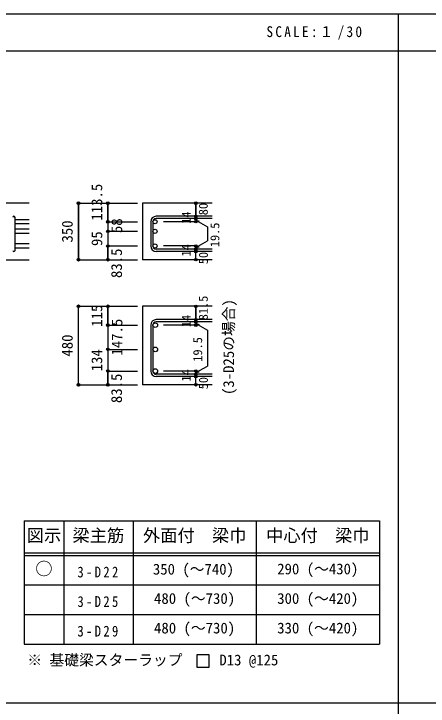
# Model space of a CAD drawing. Units: millimetres at full size, sheet at 1:30, with parts at other scales. Extents: x -5973 to 5954, y -4195 to 4201.
# Drawn here: x -3464 to -942, y -15 to 4201 of the extents above; entities that cross this region are included whole.
import ezdxf
from ezdxf.enums import TextEntityAlignment as Align

# ---------------------------------------------------------------- set-up
doc = ezdxf.new("R2010")
doc.units = ezdxf.units.MM
doc.header["$LTSCALE"] = 30
doc.header["$PDMODE"] = 32
doc.header["$PDSIZE"] = 15
for name, color, linetype in [('0-1', 2, 'Continuous'), ('0-5', 7, 'Continuous'), ('0-6', 7, 'Continuous'), ('0-7', 4, 'Continuous'), ('0-D', 4, 'Continuous'), ('6-7_文字', 7, 'Continuous'), ('6-E_枠', 7, 'Continuous'), ('F-0_枠', 6, 'Continuous')]:
    doc.layers.add(name, color=color, linetype=linetype)
doc.styles.add('ＭＳ ゴシック', font='')
doc.styles.get('ＭＳ ゴシック').set_extended_font_data('MS Gothic')

msp = doc.modelspace()

# ---------------------------------------------------------------- linework, layer by layer
at = {"layer": '0-1'}
for p, q in [((-3370.8, 3048.3), (-4820.8, 3048.3)), ((-2255.8, 3048.3), (-2680.8, 3048.3)), ((-2680.8, 3048.3), (-2680.8, 2703.8)), ((-3770.8, 2703.8), (-3370.8, 2703.8)), ((-2255.8, 2703.8), (-2680.8, 2703.8)), ((-2255.8, 2420.09), (-2680.8, 2420.09)), ((-2680.8, 2420.09), (-2680.8, 1942.09)), ((-2255.8, 1942.09), (-2680.8, 1942.09))]:
    msp.add_line(p, q, dxfattribs=at)
at = {"layer": '0-5', "color": 4}
for p, q in [((-2890.8, 3048.3), (-2890.8, 2934.87)), ((-2890.8, 2934.87), (-2890.8, 2876.87)), ((-2890.8, 2876.87), (-2890.8, 2787.3)), ((-2890.8, 2420.09), (-2890.8, 2306.66)), ((-2890.8, 2306.66), (-2890.8, 2248.66)), ((-2890.8, 2248.66), (-2890.8, 2025.59))]:
    msp.add_line(p, q, dxfattribs=at)
at = {"layer": '0-5'}
for p, q in [((-3370.8, 2947.37), (-3456.8, 2947.37)), ((-3370.8, 2922.37), (-3456.8, 2922.37)), ((-3370.8, 2889.37), (-3456.8, 2889.37)), ((-3370.8, 2864.37), (-3456.8, 2864.37)), ((-3370.8, 2799.8), (-3456.8, 2799.8)), ((-3370.8, 2774.8), (-3456.8, 2774.8))]:
    msp.add_line(p, q, dxfattribs=at)
at = {"layer": '0-5', "color": 3}
for centre, radius in [((-2604.3, 2934.87), 12.5), ((-2604.3, 2876.87), 12.5), ((-2604.3, 2787.3), 12.5), ((-2602.8, 2305.16), 14), ((-2602.8, 2157.59), 14), ((-2602.8, 2025.59), 14)]:
    msp.add_circle(centre, radius, dxfattribs=at)
at = {"layer": '0-5'}
for p in [(-2890.8, 3048.3), (-2890.8, 2934.87), (-2890.8, 2876.87), (-2890.8, 2787.3), (-2890.8, 2420.09), (-2890.8, 2305.16), (-2890.8, 2157.59), (-2890.8, 2025.59)]:
    msp.add_point(p, dxfattribs=at)
at = {"layer": '0-6'}
for p, q in [((-3456.8, 2760.8), (-3456.8, 2961.37)), ((-2255.8, 2968.37), (-2597.3, 2968.37)), ((-2255.8, 2954.37), (-2597.3, 2954.37)), ((-2630.8, 2934.87), (-2630.8, 2787.3)), ((-2616.8, 2934.87), (-2616.8, 2787.3)), ((-2255.8, 2767.8), (-2597.3, 2767.8)), ((-2255.8, 2753.8), (-2597.3, 2753.8)), ((-2255.8, 2338.66), (-2597.3, 2338.66)), ((-2255.8, 2324.66), (-2597.3, 2324.66)), ((-2630.8, 2305.16), (-2630.8, 2025.59)), ((-2616.8, 2305.16), (-2616.8, 2025.59)), ((-2255.8, 2006.09), (-2597.3, 2006.09)), ((-2255.8, 1992.09), (-2597.3, 1992.09))]:
    msp.add_line(p, q, dxfattribs=at)
for centre, radius, start, end in [((-3463.8, 2961.37), 7, 0, 180), ((-2597.3, 2934.87), 33.5, 90, 180), ((-2597.3, 2934.87), 19.5, 90, 180), ((-2597.3, 2787.3), 33.5, 180, 270), ((-2597.3, 2787.3), 19.5, 180, 270), ((-3463.8, 2760.8), 7, 180, 0), ((-2597.3, 2305.16), 33.5, 90, 180), ((-2597.3, 2305.16), 19.5, 90, 180), ((-2597.3, 2025.59), 33.5, 180, 270), ((-2597.3, 2025.59), 19.5, 180, 270)]:
    msp.add_arc(centre, radius, start, end, dxfattribs=at)
at = {"layer": '0-D'}
for p, q in [((-3070.8, 3048.3), (-3070.8, 2703.8)), ((-3070.8, 3048.3), (-2890.8, 3048.3)), ((-3070.8, 3048.3), (-2890.8, 3048.3)), ((-3070.8, 2703.8), (-3070.8, 3048.3)), ((-2890.8, 3048.3), (-2710.8, 3048.3)), ((-2890.8, 3048.3), (-2710.8, 3048.3)), ((-2890.8, 3048.3), (-2890.8, 2934.87)), ((-2890.8, 2934.87), (-2890.8, 3048.3)), ((-2355.8, 2954.37), (-2355.8, 2968.37)), ((-2355.8, 2954.37), (-2355.8, 2934.87)), ((-2890.8, 2934.87), (-2710.8, 2934.87)), ((-2890.8, 2934.87), (-2890.8, 2854.8)), ((-2890.8, 2934.87), (-2710.8, 2934.87)), ((-2355.8, 2934.87), (-2551.89, 2934.87)), ((-2355.8, 2944.62), (-2336.48, 2939.44)), ((-2355.8, 2944.62), (-2285.74, 2904.17)), ((-2890.8, 2876.87), (-2710.8, 2876.87)), ((-2285.74, 2904.17), (-2285.74, 2818)), ((-2890.8, 2854.8), (-2890.8, 2787.3)), ((-2890.8, 2787.3), (-2710.8, 2787.3)), ((-2890.8, 2787.3), (-2890.8, 2703.8)), ((-2890.8, 2703.8), (-2890.8, 2787.3)), ((-2355.8, 2787.3), (-2551.89, 2787.3)), ((-2355.8, 2777.55), (-2285.74, 2818)), ((-2355.8, 2767.8), (-2355.8, 2787.3)), ((-2355.8, 2777.55), (-2336.48, 2782.73)), ((-2355.8, 2753.8), (-2355.8, 2767.8)), ((-2355.8, 2703.8), (-2355.8, 2753.8)), ((-3070.8, 2703.8), (-2890.8, 2703.8)), ((-2890.8, 2703.8), (-2710.8, 2703.8)), ((-3070.8, 2420.09), (-2890.8, 2420.09)), ((-3070.8, 2420.09), (-2890.8, 2420.09)), ((-3070.8, 1942.09), (-3070.8, 2420.09)), ((-3070.8, 1942.09), (-3070.8, 2420.09)), ((-2890.8, 2420.09), (-2710.8, 2420.09)), ((-2890.8, 2420.09), (-2710.8, 2420.09)), ((-2355.8, 2324.66), (-2355.8, 2338.66)), ((-2355.8, 2324.66), (-2355.8, 2305.16)), ((-2890.8, 2306.66), (-2890.8, 2226.59)), ((-2890.8, 2305.16), (-2710.8, 2305.16)), ((-2890.8, 2305.16), (-2710.8, 2305.16)), ((-2355.8, 2305.16), (-2551.89, 2305.16)), ((-2355.8, 2314.91), (-2336.48, 2309.74)), ((-2355.8, 2314.91), (-2285.74, 2274.46)), ((-2285.74, 2274.46), (-2285.74, 2056.29)), ((-2890.8, 2226.59), (-2890.8, 2025.59)), ((-2890.8, 2157.59), (-2710.8, 2157.59)), ((-2890.8, 2025.59), (-2710.8, 2025.59)), ((-2890.8, 2025.59), (-2890.8, 1942.09)), ((-2890.8, 1942.09), (-2890.8, 2025.59)), ((-2355.8, 2025.59), (-2551.89, 2025.59)), ((-2355.8, 2015.84), (-2285.74, 2056.29)), ((-2355.8, 2006.09), (-2355.8, 2025.59)), ((-2355.8, 2015.84), (-2336.48, 2021.02)), ((-2355.8, 1992.09), (-2355.8, 2006.09)), ((-2355.8, 1942.09), (-2355.8, 1992.09)), ((-3070.8, 1942.09), (-2890.8, 1942.09)), ((-2890.8, 1942.09), (-2710.8, 1942.09))]:
    msp.add_line(p, q, dxfattribs=at)
for points in [[(-2355.8, 3048.3), (-2355.8, 2968.37), (-2355.8, 3048.3)], [(-2890.8, 2420.09), (-2890.8, 2306.66), (-2890.8, 2420.09)], [(-2890.8, 2420.09), (-2890.8, 2305.16), (-2890.8, 2157.59), (-2890.8, 2025.59)], [(-2355.8, 2420.09), (-2355.8, 2338.66), (-2355.8, 2420.09)]]:
    msp.add_lwpolyline(points, dxfattribs=at)
for centre, radius in [((-3070.8, 3048.3), 8), ((-3070.8, 3048.3), 7.2), ((-3070.8, 3048.3), 6.4), ((-3070.8, 3048.3), 5.6), ((-3070.8, 3048.3), 4.8), ((-3070.8, 3048.3), 4), ((-3070.8, 3048.3), 3.2), ((-3070.8, 3048.3), 2.4), ((-3070.8, 3048.3), 1.6), ((-3070.8, 3048.3), 0.8), ((-2890.8, 3048.3), 8), ((-2890.8, 3048.3), 7.2), ((-2890.8, 3048.3), 6.4), ((-2890.8, 3048.3), 5.6), ((-2890.8, 3048.3), 4.8), ((-2890.8, 3048.3), 4), ((-2890.8, 3048.3), 3.2), ((-2890.8, 3048.3), 2.4), ((-2890.8, 3048.3), 1.6), ((-2890.8, 3048.3), 0.8), ((-2355.8, 3048.3), 4), ((-2355.8, 3048.3), 3.6), ((-2355.8, 3048.3), 3.2), ((-2355.8, 3048.3), 2.8), ((-2355.8, 3048.3), 2.4), ((-2355.8, 3048.3), 2), ((-2355.8, 3048.3), 1.6), ((-2355.8, 3048.3), 1.2), ((-2355.8, 3048.3), 0.8), ((-2355.8, 3048.3), 0.4), ((-2355.8, 2968.37), 4), ((-2355.8, 2954.37), 4), ((-2355.8, 2968.37), 3.6), ((-2355.8, 2954.37), 3.6), ((-2355.8, 2968.37), 3.2), ((-2355.8, 2954.37), 3.2), ((-2355.8, 2968.37), 2.8), ((-2355.8, 2954.37), 2.8), ((-2355.8, 2968.37), 2.4), ((-2355.8, 2954.37), 2.4), ((-2355.8, 2968.37), 2), ((-2355.8, 2954.37), 2), ((-2355.8, 2968.37), 1.6), ((-2355.8, 2954.37), 1.6), ((-2355.8, 2968.37), 1.2), ((-2355.8, 2954.37), 1.2), ((-2355.8, 2968.37), 0.8), ((-2355.8, 2954.37), 0.8), ((-2355.8, 2968.37), 0.4), ((-2355.8, 2954.37), 0.4), ((-2890.8, 2934.87), 8), ((-2890.8, 2934.87), 7.2), ((-2890.8, 2934.87), 6.4), ((-2890.8, 2934.87), 5.6), ((-2890.8, 2934.87), 4.8), ((-2890.8, 2934.87), 4), ((-2890.8, 2934.87), 3.2), ((-2890.8, 2934.87), 2.4), ((-2890.8, 2934.87), 1.6), ((-2890.8, 2934.87), 0.8), ((-2355.8, 2934.87), 4), ((-2355.8, 2934.87), 3.6), ((-2355.8, 2934.87), 3.2), ((-2355.8, 2934.87), 2.8), ((-2355.8, 2934.87), 2.4), ((-2355.8, 2934.87), 2), ((-2355.8, 2934.87), 1.6), ((-2355.8, 2934.87), 1.2), ((-2355.8, 2934.87), 0.8), ((-2355.8, 2934.87), 0.4), ((-2890.8, 2876.87), 8), ((-2890.8, 2876.87), 7.2), ((-2890.8, 2876.87), 6.4), ((-2890.8, 2876.87), 5.6), ((-2890.8, 2876.87), 4.8), ((-2890.8, 2876.87), 4), ((-2890.8, 2876.87), 3.2), ((-2890.8, 2876.87), 2.4), ((-2890.8, 2876.87), 1.6), ((-2890.8, 2876.87), 0.8), ((-2890.8, 2787.3), 8), ((-2890.8, 2787.3), 7.2), ((-2890.8, 2787.3), 6.4), ((-2890.8, 2787.3), 5.6), ((-2890.8, 2787.3), 4.8), ((-2890.8, 2787.3), 4), ((-2890.8, 2787.3), 3.2), ((-2890.8, 2787.3), 2.4), ((-2890.8, 2787.3), 1.6), ((-2890.8, 2787.3), 0.8), ((-2355.8, 2787.3), 4), ((-2355.8, 2787.3), 3.6), ((-2355.8, 2787.3), 3.2), ((-2355.8, 2787.3), 2.8), ((-2355.8, 2787.3), 2.4), ((-2355.8, 2787.3), 2), ((-2355.8, 2787.3), 1.6), ((-2355.8, 2787.3), 1.2), ((-2355.8, 2787.3), 0.8), ((-2355.8, 2787.3), 0.4), ((-2355.8, 2767.8), 4), ((-2355.8, 2753.8), 4), ((-2355.8, 2767.8), 3.6), ((-2355.8, 2753.8), 3.6), ((-2355.8, 2767.8), 3.2), ((-2355.8, 2753.8), 3.2), ((-2355.8, 2767.8), 2.8), ((-2355.8, 2753.8), 2.8), ((-2355.8, 2767.8), 2.4), ((-2355.8, 2753.8), 2.4), ((-2355.8, 2767.8), 2), ((-2355.8, 2753.8), 2), ((-2355.8, 2767.8), 1.6), ((-2355.8, 2753.8), 1.6), ((-2355.8, 2767.8), 1.2), ((-2355.8, 2753.8), 1.2), ((-2355.8, 2767.8), 0.8), ((-2355.8, 2753.8), 0.8), ((-2355.8, 2767.8), 0.4), ((-2355.8, 2753.8), 0.4), ((-3070.8, 2703.8), 8), ((-3070.8, 2703.8), 7.2), ((-3070.8, 2703.8), 6.4), ((-3070.8, 2703.8), 5.6), ((-3070.8, 2703.8), 4.8), ((-3070.8, 2703.8), 4), ((-3070.8, 2703.8), 3.2), ((-3070.8, 2703.8), 2.4), ((-3070.8, 2703.8), 1.6), ((-3070.8, 2703.8), 0.8), ((-2890.8, 2703.8), 8), ((-2890.8, 2703.8), 7.2), ((-2890.8, 2703.8), 6.4), ((-2890.8, 2703.8), 5.6), ((-2890.8, 2703.8), 4.8), ((-2890.8, 2703.8), 4), ((-2890.8, 2703.8), 3.2), ((-2890.8, 2703.8), 2.4), ((-2890.8, 2703.8), 1.6), ((-2890.8, 2703.8), 0.8), ((-2355.8, 2703.8), 4), ((-2355.8, 2703.8), 3.6), ((-2355.8, 2703.8), 3.2), ((-2355.8, 2703.8), 2.8), ((-2355.8, 2703.8), 2.4), ((-2355.8, 2703.8), 2), ((-2355.8, 2703.8), 1.6), ((-2355.8, 2703.8), 1.2), ((-2355.8, 2703.8), 0.8), ((-2355.8, 2703.8), 0.4), ((-3070.8, 2420.09), 8), ((-3070.8, 2420.09), 7.2), ((-3070.8, 2420.09), 6.4), ((-3070.8, 2420.09), 5.6), ((-3070.8, 2420.09), 4.8), ((-3070.8, 2420.09), 4), ((-3070.8, 2420.09), 3.2), ((-3070.8, 2420.09), 2.4), ((-3070.8, 2420.09), 1.6), ((-3070.8, 2420.09), 0.8), ((-2890.8, 2420.09), 8), ((-2890.8, 2420.09), 7.2), ((-2890.8, 2420.09), 6.4), ((-2890.8, 2420.09), 5.6), ((-2890.8, 2420.09), 4.8), ((-2890.8, 2420.09), 4), ((-2890.8, 2420.09), 3.2), ((-2890.8, 2420.09), 2.4), ((-2890.8, 2420.09), 1.6), ((-2890.8, 2420.09), 0.8), ((-2355.8, 2420.09), 4), ((-2355.8, 2420.09), 3.6), ((-2355.8, 2420.09), 3.2), ((-2355.8, 2420.09), 2.8), ((-2355.8, 2420.09), 2.4), ((-2355.8, 2420.09), 2), ((-2355.8, 2420.09), 1.6), ((-2355.8, 2420.09), 1.2), ((-2355.8, 2420.09), 0.8), ((-2355.8, 2420.09), 0.4), ((-2355.8, 2338.66), 4), ((-2355.8, 2324.66), 4), ((-2355.8, 2338.66), 3.6), ((-2355.8, 2324.66), 3.6), ((-2355.8, 2338.66), 3.2), ((-2355.8, 2324.66), 3.2), ((-2355.8, 2338.66), 2.8), ((-2355.8, 2324.66), 2.8), ((-2355.8, 2338.66), 2.4), ((-2355.8, 2324.66), 2.4), ((-2355.8, 2338.66), 2), ((-2355.8, 2324.66), 2), ((-2355.8, 2338.66), 1.6), ((-2355.8, 2324.66), 1.6), ((-2355.8, 2338.66), 1.2), ((-2355.8, 2324.66), 1.2), ((-2355.8, 2338.66), 0.8), ((-2355.8, 2324.66), 0.8), ((-2355.8, 2338.66), 0.4), ((-2355.8, 2324.66), 0.4), ((-2890.8, 2305.16), 8), ((-2890.8, 2305.16), 7.2), ((-2890.8, 2305.16), 6.4), ((-2890.8, 2305.16), 5.6), ((-2890.8, 2305.16), 4.8), ((-2890.8, 2305.16), 4), ((-2890.8, 2305.16), 3.2), ((-2890.8, 2305.16), 2.4), ((-2890.8, 2305.16), 1.6), ((-2890.8, 2305.16), 0.8), ((-2355.8, 2305.16), 4), ((-2355.8, 2305.16), 3.6), ((-2355.8, 2305.16), 3.2), ((-2355.8, 2305.16), 2.8), ((-2355.8, 2305.16), 2.4), ((-2355.8, 2305.16), 2), ((-2355.8, 2305.16), 1.6), ((-2355.8, 2305.16), 1.2), ((-2355.8, 2305.16), 0.8), ((-2355.8, 2305.16), 0.4), ((-2890.8, 2157.59), 8), ((-2890.8, 2157.59), 7.2), ((-2890.8, 2157.59), 6.4), ((-2890.8, 2157.59), 5.6), ((-2890.8, 2157.59), 4.8), ((-2890.8, 2157.59), 4), ((-2890.8, 2157.59), 3.2), ((-2890.8, 2157.59), 2.4), ((-2890.8, 2157.59), 1.6), ((-2890.8, 2157.59), 0.8), ((-2890.8, 2025.59), 8), ((-2890.8, 2025.59), 7.2), ((-2890.8, 2025.59), 6.4), ((-2890.8, 2025.59), 5.6), ((-2890.8, 2025.59), 4.8), ((-2890.8, 2025.59), 4), ((-2890.8, 2025.59), 3.2), ((-2890.8, 2025.59), 2.4), ((-2890.8, 2025.59), 1.6), ((-2890.8, 2025.59), 0.8), ((-2355.8, 2025.59), 4), ((-2355.8, 2025.59), 3.6), ((-2355.8, 2025.59), 3.2), ((-2355.8, 2025.59), 2.8), ((-2355.8, 2025.59), 2.4), ((-2355.8, 2025.59), 2), ((-2355.8, 2025.59), 1.6), ((-2355.8, 2025.59), 1.2), ((-2355.8, 2025.59), 0.8), ((-2355.8, 2025.59), 0.4), ((-2355.8, 2006.09), 4), ((-2355.8, 1992.09), 4), ((-2355.8, 2006.09), 3.6), ((-2355.8, 1992.09), 3.6), ((-2355.8, 2006.09), 3.2), ((-2355.8, 1992.09), 3.2), ((-2355.8, 2006.09), 2.8), ((-2355.8, 1992.09), 2.8), ((-2355.8, 2006.09), 2.4), ((-2355.8, 1992.09), 2.4), ((-2355.8, 2006.09), 2), ((-2355.8, 1992.09), 2), ((-2355.8, 2006.09), 1.6), ((-2355.8, 1992.09), 1.6), ((-2355.8, 2006.09), 1.2), ((-2355.8, 1992.09), 1.2), ((-2355.8, 2006.09), 0.8), ((-2355.8, 1992.09), 0.8), ((-2355.8, 2006.09), 0.4), ((-2355.8, 1992.09), 0.4), ((-3070.8, 1942.09), 8), ((-3070.8, 1942.09), 7.2), ((-3070.8, 1942.09), 6.4), ((-3070.8, 1942.09), 5.6), ((-3070.8, 1942.09), 4.8), ((-3070.8, 1942.09), 4), ((-3070.8, 1942.09), 3.2), ((-3070.8, 1942.09), 2.4), ((-3070.8, 1942.09), 1.6), ((-3070.8, 1942.09), 0.8), ((-2890.8, 1942.09), 8), ((-2890.8, 1942.09), 7.2), ((-2890.8, 1942.09), 6.4), ((-2890.8, 1942.09), 5.6), ((-2890.8, 1942.09), 4.8), ((-2890.8, 1942.09), 4), ((-2890.8, 1942.09), 3.2), ((-2890.8, 1942.09), 2.4), ((-2890.8, 1942.09), 1.6), ((-2890.8, 1942.09), 0.8), ((-2355.8, 1942.09), 4), ((-2355.8, 1942.09), 3.6), ((-2355.8, 1942.09), 3.2), ((-2355.8, 1942.09), 2.8), ((-2355.8, 1942.09), 2.4), ((-2355.8, 1942.09), 2), ((-2355.8, 1942.09), 1.6), ((-2355.8, 1942.09), 1.2), ((-2355.8, 1942.09), 0.8), ((-2355.8, 1942.09), 0.4)]:
    msp.add_circle(centre, radius, dxfattribs=at)
at = {"layer": '0-D', "color": 7}
for p in [(-3070.8, 3048.3), (-2890.8, 3048.3), (-2355.8, 3048.3), (-2355.8, 2968.37), (-2355.8, 2954.37), (-2890.8, 2934.87), (-2355.8, 2934.87), (-2890.8, 2876.87), (-2890.8, 2787.3), (-2355.8, 2787.3), (-2355.8, 2767.8), (-2355.8, 2753.8), (-3070.8, 2703.8), (-2890.8, 2703.8), (-2355.8, 2703.8), (-3070.8, 2420.09), (-2890.8, 2420.09), (-2355.8, 2420.09), (-2355.8, 2338.66), (-2355.8, 2324.66), (-2890.8, 2305.16), (-2355.8, 2305.16), (-2890.8, 2157.59), (-2890.8, 2025.59), (-2355.8, 2025.59), (-2355.8, 2006.09), (-2355.8, 1992.09), (-3070.8, 1942.09), (-2890.8, 1942.09), (-2355.8, 1942.09)]:
    msp.add_point(p, dxfattribs=at)
at = {"layer": '6-7_文字'}
msp.add_lwpolyline([(-2350.54, 222.99), (-2275.54, 222.99), (-2275.54, 297.99), (-2350.54, 297.99)], close=True, dxfattribs=at)
at = {"layer": '6-E_枠', "color": 3}
for p, q in [((-3400.52, 1112.77), (-3400.52, 362.77)), ((-3400.52, 1112.77), (-1238, 1112.77)), ((-1238, 1112.77), (-1238, 362.77)), ((-3400.52, 362.77), (-1238, 362.77))]:
    msp.add_line(p, q, dxfattribs=at)
at = {"layer": '6-E_枠'}
for p, q in [((-3160.52, 1112.77), (-3160.52, 362.77)), ((-2738, 1112.77), (-2738, 362.77)), ((-1988, 1112.77), (-1988, 362.77)), ((-3400.52, 917.77), (-1238, 917.77)), ((-3400.52, 902.77), (-1238, 902.77)), ((-3400.52, 722.77), (-1238, 722.77)), ((-3400.52, 542.77), (-1238, 542.77))]:
    msp.add_line(p, q, dxfattribs=at)
at = {"layer": 'F-0_枠'}
msp.add_line((-5972.88, 4201.15), (5954.1, 4201.15), dxfattribs=at)
at = {"layer": 'F-0_枠', "color": 2}
for p, q in [((-1124.64, 4201.15), (-1124.64, -4195.24)), ((-5972.88, 3976.15), (3723.6, 3976.15)), ((3723.6, 2.95), (-5972.88, 2.95))]:
    msp.add_line(p, q, dxfattribs=at)

# ---------------------------------------------------------------- texts
at = {"layer": '0-7', "color": 7, "style": 'ＭＳ ゴシック'}
msp.add_text('(3-D25の場合)', height=65.98, rotation=90, dxfattribs=at).set_placement((-2103.56, 1879.68), align=Align.BOTTOM_LEFT)
at = {"layer": '0-D', "style": 'ＭＳ ゴシック'}
for s, height, p in [('113.5', 65.98, (-2905.8, 2941.87)), ('80', 54.99, (-2266.9, 2974.71)), ('14', 54.99, (-2371.03, 2922.94)), ('350', 65.98, (-3085.8, 2808.55)), ('58', 65.98, (-2784.42, 2865.83)), ('19.5', 54.99, (-2196.26, 2780.11)), ('95', 65.98, (-2905.8, 2787.08)), ('14', 54.99, (-2371.06, 2723.12)), ('83.5', 65.98, (-2785.8, 2592.3)), ('50', 54.99, (-2266.06, 2676.23)), ('81.5', 54.99, (-2266.71, 2334.92)), ('115', 65.98, (-2905.8, 2295.13)), ('14', 54.99, (-2371.03, 2293.23)), ('147.5', 65.98, (-2783.23, 2120)), ('480', 65.98, (-3085.8, 2113.59)), ('19.5', 54.99, (-2300.74, 2082.59)), ('134', 65.98, (-2905.8, 2024.09)), ('14', 54.99, (-2371.06, 1961.42)), ('83.5', 65.98, (-2785.8, 1830.59)), ('50', 54.99, (-2266.06, 1914.52))]:
    msp.add_text(s, height=height, rotation=90, dxfattribs=at).set_placement(p, align=Align.BOTTOM_LEFT)
at = {"layer": '6-7_文字', "color": 2, "style": 'ＭＳ ゴシック'}
for s, p in [('図示', (-3385.52, 962.77)), ('梁主筋', (-3106.76, 962.77)), ('外面付\u3000梁巾', (-2678, 962.77)), ('中心付\u3000梁巾', (-1928, 962.77)), ('○', (-3333.02, 760.27))]:
    msp.add_text(s, height=76.98, dxfattribs=at).set_placement(p, align=Align.BOTTOM_LEFT)
at = {"layer": '6-7_文字', "style": 'ＭＳ ゴシック'}
for s, p in [('350 (～740)', (-2617.53, 766.27)), ('290 (～430)', (-1860.5, 767.77)), ('480 (～730)', (-2610.5, 587.77)), ('300 (～420)', (-1860.5, 587.77)), ('480 (～730)', (-2610.5, 407.77)), ('330 (～420)', (-1860.5, 407.77)), ('※ 基礎梁スターラップ     D13 @125', (-3381.96, 213.19))]:
    msp.add_text(s, height=65.98, dxfattribs=at).set_placement(p, align=Align.BOTTOM_LEFT)
at = {"layer": '6-7_文字', "color": 2, "insert": (-1925.98, 4043.65), "char_height": 65.98, "attachment_point": 7, "style": 'ＭＳ ゴシック'}
msp.add_mtext('\\T1.34;\\W0.9;SCALE:１/30', dxfattribs=at)
at = {"layer": '6-7_文字', "char_height": 65.98, "attachment_point": 7, "style": 'ＭＳ ゴシック'}
for s, insert in [('\\T1.38;\\W0.85;3-D22', (-3076.76, 767.77)), ('\\T1.38;\\W0.85;3-D25', (-3076.76, 587.77)), ('\\T1.38;\\W0.85;3-D29', (-3076.76, 407.77))]:
    msp.add_mtext(s, dxfattribs=dict(at, insert=insert))

doc.saveas('drawing.dxf')
